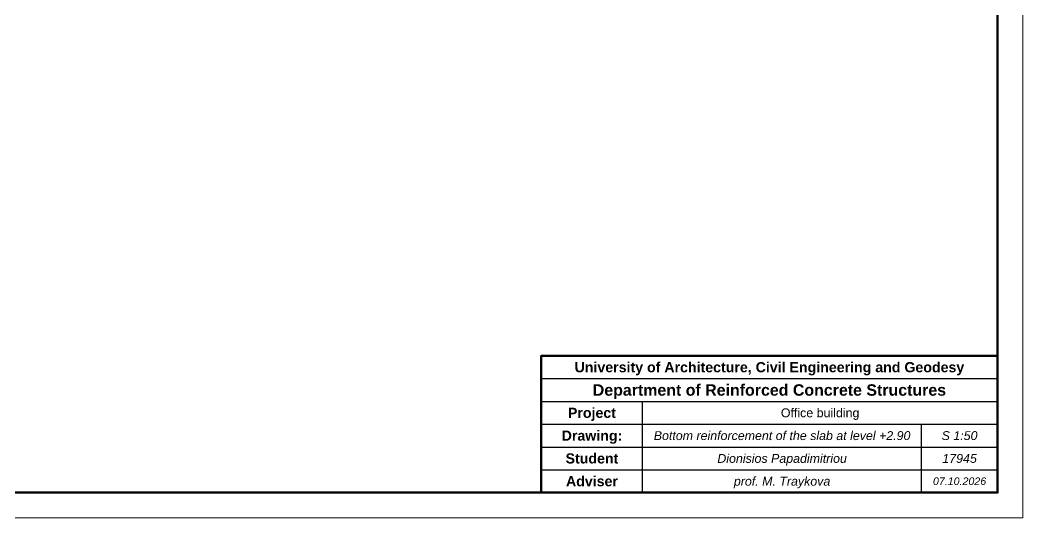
# Model space of a CAD drawing. Header units: millimetres. Extents: x -455 to 11942, y -2742 to 3320.
# Drawn here: x 3516 to 5494, y -885 to 98 of the extents above; entities that cross this region are included whole.
import ezdxf
from ezdxf.enums import TextEntityAlignment as Align

# ---------------------------------------------------------------- set-up
doc = ezdxf.new("R2010")
doc.units = ezdxf.units.MM
doc.layers.add('SHEET', color=7, linetype='Continuous', lineweight=35)
doc.styles.add('TB', font='arial.ttf')
doc.styles.add('TB_B', font='arialbd.ttf')
doc.styles.add('TB_I', font='ariali.ttf')

msp = doc.modelspace()

# ---------------------------------------------------------------- linework, layer by layer
at = {"layer": 'SHEET', "color": 7, "lineweight": 25}
for p, q in [((4544.07, -609.77), (5444.07, -609.77)), ((4544.07, -654.77), (5444.07, -654.77)), ((4744.07, -834.77), (4744.07, -654.77)), ((4544.07, -699.77), (5444.07, -699.77)), ((5294.07, -834.77), (5294.07, -699.77)), ((4544.07, -744.77), (5444.07, -744.77)), ((4544.07, -789.77), (5444.07, -789.77))]:
    msp.add_line(p, q, dxfattribs=at)
at = {"layer": 'SHEET', "color": 7, "lineweight": 13}
msp.add_lwpolyline([(-450.93, -884.77), (5494.07, -884.77), (5494.07, 3320.23), (-450.93, 3320.23)], close=True, dxfattribs=at)
at = {"layer": 'SHEET', "color": 7, "lineweight": 50}
for points in [[(-350.93, -834.77), (5444.07, -834.77), (5444.07, 3270.23), (-350.93, 3270.23)], [(4544.07, -834.77), (5444.07, -834.77), (5444.07, -564.77), (4544.07, -564.77)]]:
    msp.add_lwpolyline(points, close=True, dxfattribs=at)

# ---------------------------------------------------------------- texts
at = {"layer": 'SHEET', "color": 7}
for s, height, style, p in [('University of Architecture, Civil Engineering and Geodesy', 20, 'TB_B', (4994.07, -587.27)), ('Department of Reinforced Concrete Structures', 22.5, 'TB_B', (4994.07, -632.27)), ('Project', 20, 'TB_B', (4644.07, -677.27)), ('Office building', 17.5, 'TB', (5094.07, -677.27)), ('Drawing:', 20, 'TB_B', (4644.07, -722.27)), ('Bottom reinforcement of the slab at level +2.90', 17.5, 'TB_I', (5019.07, -722.27)), ('S 1:50', 17.5, 'TB_I', (5369.07, -722.27)), ('Student', 20, 'TB_B', (4644.07, -767.27)), ('Dionisios Papadimitriou', 17.5, 'TB_I', (5019.07, -767.27)), ('17945', 17.5, 'TB_I', (5369.07, -767.27)), ('Adviser', 20, 'TB_B', (4644.07, -812.27)), ('prof. M. Traykova', 17.5, 'TB_I', (5019.07, -812.27)), ('07.10.2026', 15, 'TB_I', (5369.07, -812.27))]:
    msp.add_text(s, height=height, dxfattribs=dict(at, style=style)).set_placement(p, align=Align.MIDDLE_CENTER)

doc.saveas('drawing.dxf')
